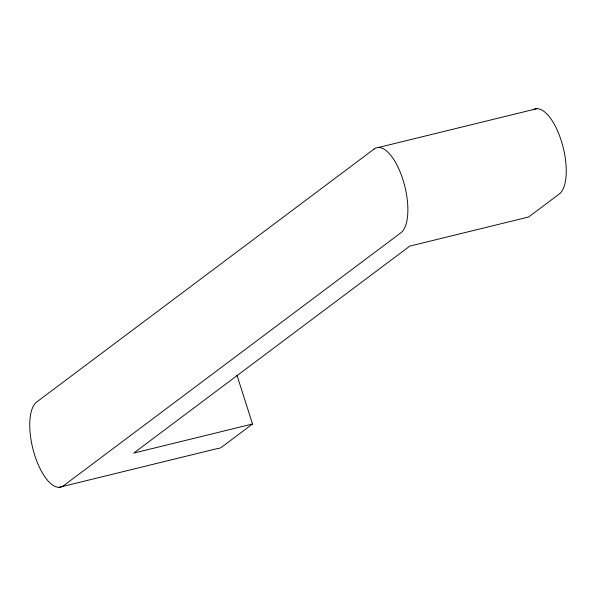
<?xml version="1.0" encoding="UTF-8"?>
<svg xmlns="http://www.w3.org/2000/svg" width="596" height="596" viewBox="0 0 596 596"><rect width="100%" height="100%" fill="white"/><g stroke="black" fill="none" stroke-linecap="round" stroke-linejoin="round"><path stroke-width="0.89" d="M236.932 375.115L252.533 424.002L221.854 447A44.521 17.887 76.2 0 1 217.428 448.55L59.049 487.334M378.572 147.45L536.951 108.666M252.533 424.002L133.742 453.087L409.81 246.103L528.6 217.011L559.272 194.013A44.521 17.887 76.2 0 0 561.521 141.528A44.521 17.887 76.2 0 0 533.204 109.753M374.146 149L36.728 401.987A44.521 17.887 76.2 0 0 34.762 455.381A44.521 17.887 76.2 0 0 63.474 485.785L400.885 232.798A44.521 17.887 76.2 0 0 402.851 179.403A44.521 17.887 76.2 0 0 374.146 149"/></g></svg>
